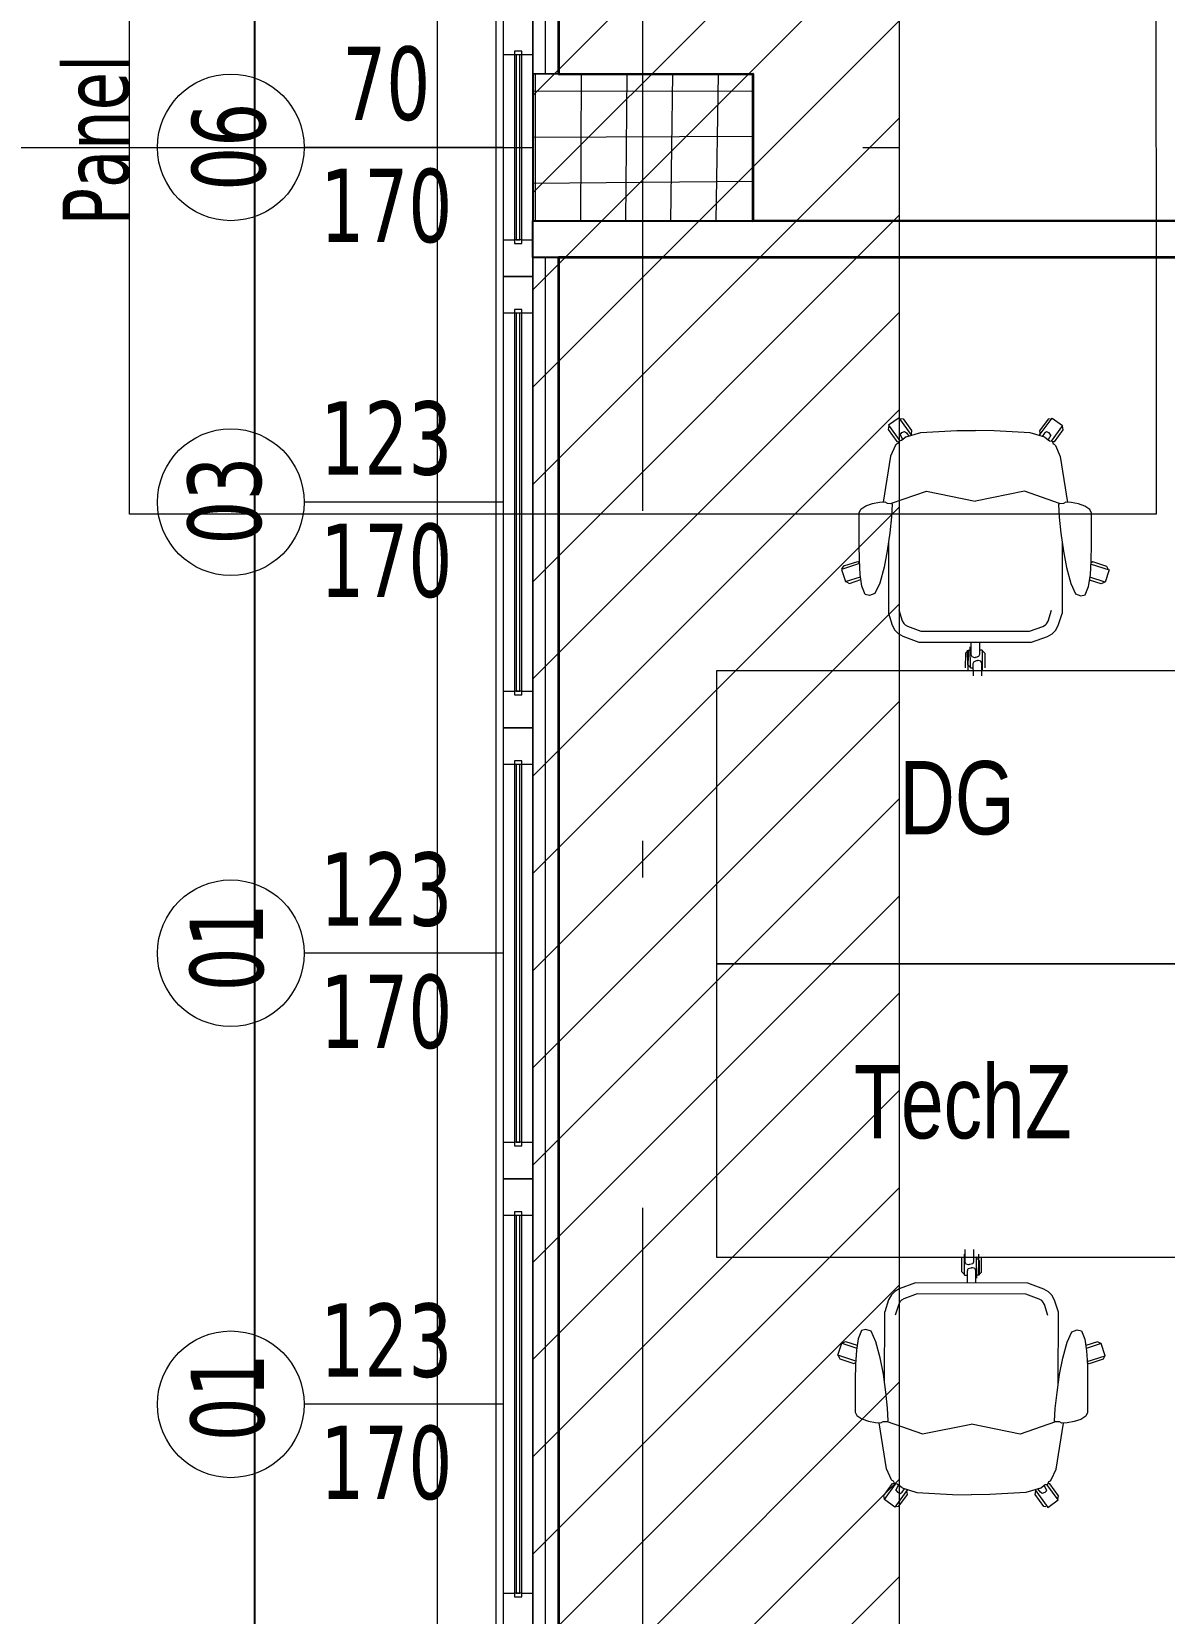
# Model space of a CAD drawing. Extents: x 6529560 to 6558080, y 5579316 to 5588131.
# Drawn here: x 6543515.615 to 6543518.705, y 5579564.848 to 5579569.161 of the extents above; entities that cross this region are included whole.
import ezdxf

# ---------------------------------------------------------------- set-up
doc = ezdxf.new("R2010")
doc.units = 0
doc.header["$MEASUREMENT"] = 0
doc.linetypes.add('ACAD_ISO10W100', pattern=[18, 12, -3, 0, -3])
doc.linetypes.add('GR_SOLID', pattern=[0])
doc.layers.get('0').update_dxf_attribs({"color": 2, "linetype": 'CONTINUOUS', "lineweight": 5})
for name, color, linetype, lineweight in [('arch_droga', 1, 'CONTINUOUS', 25), ('arch_drzwi i okna', 4, 'CONTINUOUS', 15), ('arch_drzwi i okna_znaczniki', 130, 'CONTINUOUS', 9), ('arch_fundamenty na rzucie', 3, 'CONTINUOUS', 15), ('arch_meble', 5, 'GR_SOLID', 13), ('arch_osie', 181, 'CONTINUOUS', 5), ('arch_powierzchnia', 6, 'CONTINUOUS', 35), ('arch_sciany dzialowe cienkie na hali', 52, 'CONTINUOUS', 15), ('arch_sciany wewnetrzne gk', 70, 'CONTINUOUS', 25), ('arch_sciany zewnętrzne', 94, 'CONTINUOUS', 18), ('arch_slupy wypelnienie', 9, 'CONTINUOUS', 13), ('arch_słupy', 8, 'CONTINUOUS', 25), ('arch_wzmocnienie plyty betonowej', 6, 'CONTINUOUS', 15)]:
    doc.layers.add(name, color=color, linetype=linetype, lineweight=lineweight)
doc.styles.get("Standard").update_dxf_attribs({"font": 'arial.ttf', "width": 0.75})
doc.styles.add('TABELKA', font='tahoma.ttf', dxfattribs={"width": 0.8})

# ---------------------------------------------------------------- blocks, each defined once
blk = doc.blocks.new('ZT_z_opisami')
at = {"layer": 'arch_droga', "color": 7, "linetype": 'Continuous'}
blk.add_line((6540838.045308507, 5579505.884075727), (6540838.045563637, 5579467.775354157), dxfattribs=at)

msp = doc.modelspace()

# ---------------------------------------------------------------- hatches: boundary and pattern name
at = {"layer": 'arch_slupy wypelnienie'}
h = msp.add_hatch(dxfattribs=at)
h.set_pattern_fill('ANSI37', color=256, angle=225)
h.set_pattern_definition([(270, (-171.3873263392597, 0), (0.125, 0), []), (0, (-171.3873263392597, 0), (0, 0.125), [])])
h.paths.add_polyline_path([(6543516.982265804, 5579568.645169259), (6543517.582265796, 5579568.645230515), (6543517.582224949, 5579569.045230508), (6543516.982224964, 5579569.045169259)])
at = {"layer": 'arch_wzmocnienie plyty betonowej', "transparency": 33554597}
h = msp.add_hatch(dxfattribs=at)
h.set_pattern_fill('ANSI31', color=256, scale=1.5, style=0)
h.set_pattern_definition([(45, (225.7260103076696, 143.3795363781974), (-0.1325825214724776, 0.1325825214724777), [])])
h.paths.add_polyline_path([(6543624.582240404, 5579602.479571113), (6543625.582257184, 5579602.479571128), (6543625.582240363, 5579608.520169343), (6543516.982245128, 5579608.520169307), (6543516.982247426, 5579518.150203206), (6543625.582236773, 5579518.14520321), (6543625.582240911, 5579522.445972868), (6543624.582240911, 5579522.445972859), (6543624.582239991, 5579519.145249251), (6543517.982245747, 5579519.150202854), (6543517.982245718, 5579607.520169307), (6543624.582240369, 5579607.520170049)])

# ---------------------------------------------------------------- linework, layer by layer
at = {"layer": 'arch_drzwi i okna'}
for p, q in [((6543516.902245144, 5579568.592668866), (6543516.902245144, 5579569.097668784)), ((6543516.952245144, 5579569.097668784), (6543516.932245144, 5579569.097668784)), ((6543516.982245144, 5579568.592668866), (6543516.982245144, 5579569.097668784)), ((6543516.952245144, 5579568.592668866), (6543516.932245144, 5579568.592668866)), ((6543516.902245174, 5579567.362668866), (6543516.902245174, 5579568.392668867)), ((6543516.952245173, 5579568.392668867), (6543516.932245173, 5579568.392668867)), ((6543516.982245172, 5579567.362668866), (6543516.982245172, 5579568.392668867)), ((6543516.952245173, 5579567.362668866), (6543516.932245173, 5579567.362668866)), ((6543516.902245174, 5579566.132668865), (6543516.902245174, 5579567.162668865)), ((6543516.952245173, 5579567.162668865), (6543516.932245173, 5579567.162668865)), ((6543516.982245172, 5579566.132668865), (6543516.982245172, 5579567.162668865)), ((6543516.952245173, 5579566.132668865), (6543516.932245173, 5579566.132668865)), ((6543516.902245174, 5579564.902668866), (6543516.902245174, 5579565.932668867)), ((6543516.952245173, 5579565.932668867), (6543516.932245173, 5579565.932668867)), ((6543516.982245172, 5579564.902668866), (6543516.982245172, 5579565.932668867)), ((6543516.952245173, 5579564.902668866), (6543516.932245173, 5579564.902668866))]:
    msp.add_line(p, q, dxfattribs=at)
for points in [[(6543516.982245144, 5579569.097668784), (6543516.952245144, 5579569.097668784), (6543516.952245144, 5579569.107668786), (6543516.932245144, 5579569.107668786), (6543516.932245144, 5579569.097668784), (6543516.902245144, 5579569.097668784), (6543516.902245144, 5579569.197668785), (6543516.982245144, 5579569.197668785), (6543516.982245144, 5579569.097668784)], [(6543516.902245144, 5579568.592668866), (6543516.932245144, 5579568.592668866), (6543516.932245144, 5579568.582668867), (6543516.952245144, 5579568.582668867), (6543516.952245144, 5579568.592668866), (6543516.982245144, 5579568.592668866), (6543516.982245144, 5579568.492668865), (6543516.902245144, 5579568.492668865), (6543516.902245144, 5579568.592668866)], [(6543516.982245172, 5579568.392668867), (6543516.952245173, 5579568.392668867), (6543516.952245173, 5579568.402668866), (6543516.932245173, 5579568.402668866), (6543516.932245173, 5579568.392668867), (6543516.902245174, 5579568.392668867), (6543516.902245174, 5579568.492668865), (6543516.982245172, 5579568.492668865), (6543516.982245172, 5579568.392668867)], [(6543516.902245174, 5579567.362668866), (6543516.932245173, 5579567.362668866), (6543516.932245173, 5579567.352668866), (6543516.952245173, 5579567.352668866), (6543516.952245173, 5579567.362668866), (6543516.982245172, 5579567.362668866), (6543516.982245172, 5579567.262668867), (6543516.902245174, 5579567.262668867), (6543516.902245174, 5579567.362668866)], [(6543516.982245172, 5579567.162668865), (6543516.952245173, 5579567.162668865), (6543516.952245173, 5579567.172668868), (6543516.932245173, 5579567.172668868), (6543516.932245173, 5579567.162668865), (6543516.902245174, 5579567.162668865), (6543516.902245174, 5579567.262668867), (6543516.982245172, 5579567.262668867), (6543516.982245172, 5579567.162668865)], [(6543516.902245174, 5579566.132668865), (6543516.932245173, 5579566.132668865), (6543516.932245173, 5579566.122668865), (6543516.952245173, 5579566.122668865), (6543516.952245173, 5579566.132668865), (6543516.982245172, 5579566.132668865), (6543516.982245172, 5579566.032668867), (6543516.902245174, 5579566.032668867), (6543516.902245174, 5579566.132668865)], [(6543516.982245172, 5579565.932668867), (6543516.952245173, 5579565.932668867), (6543516.952245173, 5579565.942668865), (6543516.932245173, 5579565.942668865), (6543516.932245173, 5579565.932668867), (6543516.902245174, 5579565.932668867), (6543516.902245174, 5579566.032668867), (6543516.982245172, 5579566.032668867), (6543516.982245172, 5579565.932668867)], [(6543516.902245174, 5579564.902668866), (6543516.932245173, 5579564.902668866), (6543516.932245173, 5579564.892668864), (6543516.952245173, 5579564.892668864), (6543516.952245173, 5579564.902668866), (6543516.982245172, 5579564.902668866), (6543516.982245172, 5579564.802668867), (6543516.902245174, 5579564.802668867), (6543516.902245174, 5579564.902668866)]]:
    msp.add_lwpolyline(points, dxfattribs=at)
for points in [[(6543516.932245144, 5579569.107668786), (6543516.932245144, 5579568.582668867), (6543516.952245144, 5579568.582668867), (6543516.952245144, 5579569.107668786)], [(6543516.937245144, 5579569.097668784), (6543516.937245144, 5579568.592668866), (6543516.947245143, 5579568.592668866), (6543516.947245143, 5579569.097668784)], [(6543516.932245173, 5579568.402668866), (6543516.932245173, 5579567.352668866), (6543516.952245173, 5579567.352668866), (6543516.952245173, 5579568.402668866)], [(6543516.937245174, 5579568.392668867), (6543516.937245174, 5579567.362668866), (6543516.947245173, 5579567.362668866), (6543516.947245173, 5579568.392668867)], [(6543516.932245173, 5579567.172668868), (6543516.932245173, 5579566.122668865), (6543516.952245173, 5579566.122668865), (6543516.952245173, 5579567.172668868)], [(6543516.937245174, 5579567.162668865), (6543516.937245174, 5579566.132668865), (6543516.947245173, 5579566.132668865), (6543516.947245173, 5579567.162668865)], [(6543516.932245173, 5579565.942668865), (6543516.932245173, 5579564.892668864), (6543516.952245173, 5579564.892668864), (6543516.952245173, 5579565.942668865)], [(6543516.937245174, 5579565.932668867), (6543516.937245174, 5579564.902668866), (6543516.947245173, 5579564.902668866), (6543516.947245173, 5579565.932668867)]]:
    msp.add_lwpolyline(points, close=True, dxfattribs=at)
at = {"layer": 'arch_drzwi i okna_znaczniki'}
for p, q in [((6543516.902245144, 5579568.845168883), (6543516.358525875, 5579568.845168883)), ((6543516.90224519, 5579567.877668865), (6543516.358525923, 5579567.877668865)), ((6543516.90224519, 5579566.647668867), (6543516.358525923, 5579566.647668867)), ((6543516.90224519, 5579565.417668865), (6543516.358525923, 5579565.417668865))]:
    msp.add_line(p, q, dxfattribs=at)
for centre in [(6543516.158525876, 5579568.845168883, 13.91643789723939), (6543516.158525923, 5579567.877668865, 6.540478490161821), (6543516.158525923, 5579566.647668867, 6.540478490161814), (6543516.158525923, 5579565.417668865, 6.540478490161805)]:
    msp.add_circle(centre, 0.2, dxfattribs=at)
at = {"layer": 'arch_fundamenty na rzucie', "extrusion": (-8.031561e-10, 4.9482356e-09, 1)}
msp.add_lwpolyline([(6543518.682347472, 5579567.845342811), (6543515.882347487, 5579567.845056955), (6543515.882143307, 5579569.845056949), (6543518.682143287, 5579569.845342806)], close=True, dxfattribs=at)
at = {"layer": 'arch_meble'}
for p, q in [((6543517.981352786, 5579568.107777197), (6543517.95299598, 5579568.08725789)), ((6543518.016021225, 5579568.059886716), (6543517.981352786, 5579568.107777197)), ((6543517.986589246, 5579568.106059871), (6543517.992268111, 5579568.105147654)), ((6543517.992268111, 5579568.105147654), (6543518.015715623, 5579568.07271722)), ((6543518.363885013, 5579568.059264121), (6543518.398724654, 5579568.107030199)), ((6543518.387799988, 5579568.104439744), (6543518.364236541, 5579568.07209345)), ((6543518.393482083, 5579568.105331627), (6543518.387799988, 5579568.104439744)), ((6543518.398724654, 5579568.107030199), (6543518.427007831, 5579568.086409519)), ((6543517.953478699, 5579568.086591052), (6543517.951765523, 5579568.07583006)), ((6543517.951765523, 5579568.07583006), (6543517.975217599, 5579568.043427993)), ((6543517.95299598, 5579568.08725789), (6543517.983706664, 5579568.044833409)), ((6543517.984129453, 5579568.061212094), (6543517.989020316, 5579568.067273359)), ((6543517.984129453, 5579568.061212094), (6543517.991401511, 5579568.04808366)), ((6543518.001149103, 5579568.055401616), (6543517.988007648, 5579568.045535734)), ((6543517.989020316, 5579568.067273359), (6543517.99627536, 5579568.070080382)), ((6543517.99627536, 5579568.070080382), (6543518.001489131, 5579568.06659104)), ((6543518.001149103, 5579568.055401616), (6543518.041100781, 5579568.067450147)), ((6543518.001489131, 5579568.06659104), (6543518.0080675, 5579568.05750009)), ((6543518.015715623, 5579568.07271722), (6543518.014082499, 5579568.062564845)), ((6543518.041100781, 5579568.067450147), (6543518.139110517, 5579568.072734748)), ((6543518.139110517, 5579568.072734748), (6543518.189977231, 5579568.073047005)), ((6543518.240842498, 5579568.072552673), (6543518.189977231, 5579568.073047005)), ((6543518.338832691, 5579568.066917277), (6543518.240842498, 5579568.072552673)), ((6543518.378740985, 5579568.054725815), (6543518.338832691, 5579568.066917277)), ((6543518.364236541, 5579568.07209345), (6543518.365833314, 5579568.061935295)), ((6543518.378441014, 5579568.065916385), (6543518.371830145, 5579568.05684904)), ((6543518.383667239, 5579568.069387041), (6543518.378441014, 5579568.065916385)), ((6543518.378740985, 5579568.054725815), (6543518.39184704, 5579568.044812957)), ((6543518.390912192, 5579568.066554067), (6543518.383667239, 5579568.069387041)), ((6543518.395781325, 5579568.060475334), (6543518.388462319, 5579568.047373014)), ((6543518.395781325, 5579568.060475334), (6543518.390912192, 5579568.066554067)), ((6543518.427007831, 5579568.086409519), (6543518.396145485, 5579568.044095241)), ((6543518.428197373, 5579568.074977358), (6543518.404629463, 5579568.042659446)), ((6543518.426522727, 5579568.085744414), (6543518.428197373, 5579568.074977358)), ((6543517.971938736, 5579568.032893831), (6543517.958445638, 5579568.003247897)), ((6543517.973957623, 5579568.034984778), (6543517.971938736, 5579568.032893831)), ((6543517.975684999, 5579568.036387136), (6543517.973957623, 5579568.034984778)), ((6543517.975217599, 5579568.043427993), (6543517.980402832, 5579568.042601323)), ((6543517.978006536, 5579568.037242985), (6543517.975684999, 5579568.036387136)), ((6543517.981219403, 5579568.044427255), (6543517.978006536, 5579568.037242985)), ((6543517.988007648, 5579568.045535734), (6543517.981219403, 5579568.044427255)), ((6543518.39184704, 5579568.044812957), (6543518.398631274, 5579568.043680185)), ((6543518.398631274, 5579568.043680185), (6543518.401818404, 5579568.03648446)), ((6543518.404629463, 5579568.042659446), (6543518.399441304, 5579568.041851342)), ((6543518.401818404, 5579568.03648446), (6543518.404136864, 5579568.035620309)), ((6543518.404136864, 5579568.035620309), (6543518.405859209, 5579568.034211775)), ((6543518.405859209, 5579568.034211775), (6543518.407870599, 5579568.032113617)), ((6543518.407870599, 5579568.032113617), (6543518.421257491, 5579568.002419572)), ((6543517.958445638, 5579568.003247897), (6543517.938139002, 5579567.878070548)), ((6543518.421257491, 5579568.002419572), (6543518.441115923, 5579567.877170338)), ((6543517.960284702, 5579567.874639186), (6543518.056095092, 5579567.907802855)), ((6543518.056095092, 5579567.907802855), (6543518.189026507, 5579567.880444862)), ((6543518.323267015, 5579567.907324681), (6543518.190238524, 5579567.880442692)), ((6543518.418958082, 5579567.873818269), (6543518.323267015, 5579567.907324681)), ((6543517.87259396, 5579567.762190863), (6543517.872879132, 5579567.8488906)), ((6543517.872879132, 5579567.8488906), (6543517.87745667, 5579567.858682436)), ((6543517.87745667, 5579567.858682436), (6543517.891112863, 5579567.86770802)), ((6543517.891112863, 5579567.86770802), (6543517.908813827, 5579567.873806357)), ((6543517.908813827, 5579567.873806357), (6543517.927980425, 5579567.877462063)), ((6543517.927980425, 5579567.877462063), (6543517.942732048, 5579567.878345665)), ((6543517.942732048, 5579567.878345665), (6543517.949235656, 5579567.874764014)), ((6543517.949235656, 5579567.874764014), (6543517.958964687, 5579567.8742066)), ((6543517.960649735, 5579567.837913481), (6543517.956031149, 5579567.794011621)), ((6543517.958964687, 5579567.8742066), (6543517.960284702, 5579567.874639186)), ((6543517.960284702, 5579567.874639186), (6543517.962571606, 5579567.87248014)), ((6543517.962571606, 5579567.87248014), (6543517.960649735, 5579567.837913481)), ((6543518.418958082, 5579567.873818269), (6543518.416663463, 5579567.871667422)), ((6543518.416663463, 5579567.871667422), (6543518.418461591, 5579567.837094105)), ((6543518.418461591, 5579567.837094105), (6543518.422923, 5579567.793175995)), ((6543518.42027654, 5579567.873380959), (6543518.418958082, 5579567.873818269)), ((6543518.430007503, 5579567.873903545), (6543518.42027654, 5579567.873380959)), ((6543518.436523891, 5579567.877461893), (6543518.430007503, 5579567.873903545)), ((6543518.451272257, 5579567.876525494), (6543518.436523891, 5579567.877461893)), ((6543518.470425645, 5579567.872801203), (6543518.451272257, 5579567.876525494)), ((6543518.488104669, 5579567.866639544), (6543518.470425645, 5579567.872801203)), ((6543518.501728467, 5579567.857565136), (6543518.488104669, 5579567.866639544)), ((6543518.506270926, 5579567.847756979), (6543518.501728467, 5579567.857565136)), ((6543518.506245752, 5579567.761056775), (6543518.506270926, 5579567.847756979)), ((6543517.956031149, 5579567.794011621), (6543517.949023918, 5579567.745284024)), ((6543518.422923, 5579567.793175995), (6543518.429755765, 5579567.744423627)), ((6543517.873186856, 5579567.71910968), (6543517.87259396, 5579567.762190863)), ((6543517.952497155, 5579567.769436575), (6543517.952149567, 5579567.575227945)), ((6543518.426369005, 5579567.768588455), (6543518.426021416, 5579567.574379827)), ((6543518.505498649, 5579567.717977989), (6543518.506245752, 5579567.761056775)), ((6543517.873690766, 5579567.710118753), (6543517.8245222, 5579567.694236707)), ((6543517.830389344, 5579567.703806234), (6543517.868461452, 5579567.716098128)), ((6543517.868461452, 5579567.716098128), (6543517.873508883, 5579567.713514953)), ((6543517.875417502, 5579567.680355577), (6543517.873186856, 5579567.71910968)), ((6543517.949023918, 5579567.745284024), (6543517.940524115, 5579567.70070911)), ((6543518.429755765, 5579567.744423627), (6543518.438095956, 5579567.699818572)), ((6543518.503129297, 5579567.679232119), (6543518.505498649, 5579567.717977989)), ((6543518.50496256, 5579567.708988924), (6543518.554073959, 5579567.69293098)), ((6543518.510213243, 5579567.714949543), (6543518.505156599, 5579567.712384451)), ((6543518.548241108, 5579567.702521448), (6543518.510213243, 5579567.714949543)), ((6543517.8245222, 5579567.694236707), (6543517.835272616, 5579567.660927371)), ((6543517.82568389, 5579567.694611947), (6543517.830389344, 5579567.703806234)), ((6543517.835272616, 5579567.660927371), (6543517.876353913, 5579567.674192604)), ((6543517.845764236, 5579567.65622858), (6543517.877524967, 5579567.666485324)), ((6543517.880211051, 5579567.648806907), (6543517.875417502, 5579567.680355577)), ((6543517.940524115, 5579567.70070911), (6543517.928595388, 5579567.656740334)), ((6543518.438095956, 5579567.699818572), (6543518.449867221, 5579567.655807379)), ((6543518.49822285, 5579567.647700811), (6543518.503129297, 5579567.679232119)), ((6543518.53269601, 5579567.654999133), (6543518.500972196, 5579567.665369501)), ((6543518.543204383, 5579567.659660339), (6543518.502170832, 5579567.673072538)), ((6543518.554073959, 5579567.69293098), (6543518.543204383, 5579567.659660339)), ((6543518.552913621, 5579567.693310375), (6543518.548241108, 5579567.702521448)), ((6543517.836066651, 5579567.661183768), (6543517.845764236, 5579567.65622858)), ((6543517.889200797, 5579567.626300753), (6543517.880211051, 5579567.648806907)), ((6543517.901105351, 5579567.623239439), (6543517.889200797, 5579567.626300753)), ((6543517.915594957, 5579567.628583521), (6543517.901105351, 5579567.623239439)), ((6543517.928595388, 5579567.656740334), (6543517.915594957, 5579567.628583521)), ((6543518.449867221, 5579567.655807379), (6543518.462766781, 5579567.627604212)), ((6543518.462766781, 5579567.627604212), (6543518.477237164, 5579567.622208299)), ((6543518.477237164, 5579567.622208299), (6543518.489152601, 5579567.625226981)), ((6543518.489152601, 5579567.625226981), (6543518.49822285, 5579567.647700811)), ((6543518.542411269, 5579567.659919575), (6543518.53269601, 5579567.654999133)), ((6543517.980678449, 5579567.584234998), (6543517.99018257, 5579567.554131704)), ((6543518.387913143, 5579567.55341986), (6543518.397524958, 5579567.583488938)), ((6543517.952149567, 5579567.575227945), (6543517.962580466, 5579567.542189181)), ((6543517.962580466, 5579567.542189181), (6543517.970166265, 5579567.528655566)), ((6543517.99018257, 5579567.554131704), (6543517.994256095, 5579567.546864239)), ((6543517.994256095, 5579567.546864239), (6543517.997616945, 5579567.543491338)), ((6543517.997616945, 5579567.543491338), (6543518.004473843, 5579567.539596861)), ((6543518.004473843, 5579567.539596861), (6543518.040881223, 5579567.526045912)), ((6543518.337114281, 5579567.525515724), (6543518.373569935, 5579567.538936266)), ((6543518.373569935, 5579567.538936266), (6543518.380440728, 5579567.542806172)), ((6543518.380440728, 5579567.542806172), (6543518.38381363, 5579567.546167022)), ((6543518.38381363, 5579567.546167022), (6543518.387913143, 5579567.55341986)), ((6543518.407838128, 5579567.527872236), (6543518.415472322, 5579567.541378612)), ((6543518.415472322, 5579567.541378612), (6543518.426021416, 5579567.574379827)), ((6543517.970166265, 5579567.528655566), (6543517.979299886, 5579567.519489192)), ((6543517.979299886, 5579567.519489192), (6543517.991787227, 5579567.512396825)), ((6543517.991787227, 5579567.512396825), (6543518.035468253, 5579567.496138598)), ((6543518.035468253, 5579567.496138598), (6543518.342420163, 5579567.495589227)), ((6543518.040881223, 5579567.526045912), (6543518.337114281, 5579567.525515724)), ((6543518.177338203, 5579567.495884685), (6543518.177278373, 5579567.462454696)), ((6543518.200550212, 5579567.495843141), (6543518.20049038, 5579567.462413153)), ((6543518.342420163, 5579567.495589227), (6543518.386159104, 5579567.51169099)), ((6543518.386159104, 5579567.51169099), (6543518.398671753, 5579567.518738616)), ((6543518.398671753, 5579567.518738616), (6543518.407838128, 5579567.527872236)), ((6543518.162144373, 5579567.465831792), (6543518.162072782, 5579567.425831807)), ((6543518.169457436, 5579567.473118725), (6543518.162144373, 5579567.465831792)), ((6543518.168779501, 5579567.434254655), (6543518.168359262, 5579567.474252496)), ((6543518.169459584, 5579567.474318724), (6543518.169357513, 5579567.417288744)), ((6543518.169459584, 5579567.474318724), (6543518.17729958, 5579567.474304694)), ((6543518.176168409, 5579567.425831807), (6543518.175569252, 5579567.482858731)), ((6543518.177278373, 5579567.462454696), (6543518.179447829, 5579567.456560797)), ((6543518.179447829, 5579567.456560797), (6543518.186964282, 5579567.45456734)), ((6543518.186964282, 5579567.45456734), (6543518.18887029, 5579567.454563927)), ((6543518.190776297, 5579567.454560516), (6543518.18887029, 5579567.454563927)), ((6543518.198299839, 5579567.456527057), (6543518.190776297, 5579567.454560516)), ((6543518.20049038, 5579567.462413153), (6543518.198299839, 5579567.456527057)), ((6543518.208351585, 5579567.474249118), (6543518.200511589, 5579567.474263149)), ((6543518.208351585, 5579567.474249118), (6543518.208249516, 5579567.417219136)), ((6543518.208349438, 5579567.473049118), (6543518.215636371, 5579567.465736054)), ((6543518.215636371, 5579567.465736054), (6543518.21556478, 5579567.425736069)), ((6543518.1761558, 5579567.427031743), (6543518.168779501, 5579567.434254655)), ((6543518.176168409, 5579567.425831807), (6543518.184007985, 5579567.425914174)), ((6543518.18388349, 5579567.437763536), (6543518.186001492, 5579567.44367612)), ((6543518.184234703, 5579567.404335339), (6543518.18388349, 5579567.437763536)), ((6543518.186001492, 5579567.44367612), (6543518.193500284, 5579567.445735018)), ((6543518.193500284, 5579567.445735018), (6543518.195406189, 5579567.445755042)), ((6543518.197312095, 5579567.445775067), (6543518.195406189, 5579567.445755042)), ((6543518.20485249, 5579567.44387418), (6543518.197312095, 5579567.445775067)), ((6543518.207094252, 5579567.4380074), (6543518.20485249, 5579567.44387418)), ((6543518.207445467, 5579567.404579202), (6543518.207094252, 5579567.4380074)), ((6543518.152606318, 5579565.778597999), (6543518.152677909, 5579565.818597984)), ((6543518.159891103, 5579565.770084936), (6543518.159993173, 5579565.827114917)), ((6543518.16079722, 5579565.83975485), (6543518.161148435, 5579565.806326654)), ((6543518.184007985, 5579565.839998715), (6543518.1843592, 5579565.806570518)), ((6543518.19207428, 5579565.818502246), (6543518.184234703, 5579565.818419879)), ((6543518.19207428, 5579565.818502246), (6543518.192673436, 5579565.761475322)), ((6543518.192086887, 5579565.817302311), (6543518.199463187, 5579565.810079397)), ((6543518.198783106, 5579565.770015328), (6543518.198885175, 5579565.827045309)), ((6543518.199463187, 5579565.810079397), (6543518.199883426, 5579565.770081557)), ((6543518.206098316, 5579565.778502261), (6543518.206169906, 5579565.818502246)), ((6543518.15989325, 5579565.771284936), (6543518.152606318, 5579565.778597999)), ((6543518.159891103, 5579565.770084936), (6543518.1677311, 5579565.770070904)), ((6543518.161148435, 5579565.806326654), (6543518.163390197, 5579565.800459874)), ((6543518.163390197, 5579565.800459874), (6543518.170930594, 5579565.798558986)), ((6543518.167692477, 5579565.748490913), (6543518.167752308, 5579565.781920901)), ((6543518.167752308, 5579565.781920901), (6543518.169942849, 5579565.787806996)), ((6543518.169942849, 5579565.787806996), (6543518.17746639, 5579565.789773537)), ((6543518.170930594, 5579565.798558986), (6543518.1728365, 5579565.798579011)), ((6543518.174742404, 5579565.798599036), (6543518.1728365, 5579565.798579011)), ((6543518.182241196, 5579565.800657933), (6543518.174742404, 5579565.798599036)), ((6543518.17746639, 5579565.789773537), (6543518.179372398, 5579565.789770125)), ((6543518.181278406, 5579565.789766713), (6543518.179372398, 5579565.789770125)), ((6543518.18879486, 5579565.787773256), (6543518.181278406, 5579565.789766713)), ((6543518.1843592, 5579565.806570518), (6543518.182241196, 5579565.800657933)), ((6543518.190964317, 5579565.781879357), (6543518.18879486, 5579565.787773256)), ((6543518.190904485, 5579565.748449368), (6543518.190964317, 5579565.781879357)), ((6543518.198783106, 5579565.770015328), (6543518.190943108, 5579565.77002936)), ((6543518.198785253, 5579565.771215328), (6543518.206098316, 5579565.778502261)), ((6543517.969570935, 5579565.725595436), (6543517.96040456, 5579565.716461817)), ((6543517.982083584, 5579565.732643064), (6543517.969570935, 5579565.725595436)), ((6543518.025822527, 5579565.748744825), (6543517.982083584, 5579565.732643064)), ((6543518.332774434, 5579565.748195455), (6543518.025822527, 5579565.748744825)), ((6543518.376455461, 5579565.731937229), (6543518.332774434, 5579565.748195455)), ((6543518.388942803, 5579565.724844861), (6543518.376455461, 5579565.731937229)), ((6543518.398076423, 5579565.715678487), (6543518.388942803, 5579565.724844861)), ((6543517.952770367, 5579565.702955441), (6543517.942221272, 5579565.669954227)), ((6543517.96040456, 5579565.716461817), (6543517.952770367, 5579565.702955441)), ((6543517.980329546, 5579565.690914193), (6543517.97071773, 5579565.660845114)), ((6543517.984429059, 5579565.698167031), (6543517.980329546, 5579565.690914193)), ((6543517.98780196, 5579565.701527881), (6543517.984429059, 5579565.698167031)), ((6543517.994672754, 5579565.705397787), (6543517.98780196, 5579565.701527881)), ((6543518.031128408, 5579565.718818328), (6543517.994672754, 5579565.705397787)), ((6543518.327361465, 5579565.718288141), (6543518.031128408, 5579565.718818328)), ((6543518.363768846, 5579565.704737192), (6543518.327361465, 5579565.718288141)), ((6543518.370625744, 5579565.700842715), (6543518.363768846, 5579565.704737192)), ((6543518.373986594, 5579565.697469814), (6543518.370625744, 5579565.700842715)), ((6543518.378060119, 5579565.69020235), (6543518.373986594, 5579565.697469814)), ((6543518.38756424, 5579565.660099055), (6543518.378060119, 5579565.69020235)), ((6543518.405662223, 5579565.702144872), (6543518.398076423, 5579565.715678487)), ((6543518.416093121, 5579565.669106108), (6543518.405662223, 5579565.702144872)), ((6543517.941873683, 5579565.475745597), (6543517.942221272, 5579565.669954227)), ((6543518.415745534, 5579565.474897477), (6543518.416093121, 5579565.669106108)), ((6543517.870019838, 5579565.596633242), (6543517.865113392, 5579565.565101934)), ((6543517.879090087, 5579565.619107072), (6543517.870019838, 5579565.596633242)), ((6543517.891005524, 5579565.622125755), (6543517.879090087, 5579565.619107072)), ((6543517.905475908, 5579565.616729841), (6543517.891005524, 5579565.622125755)), ((6543517.918375467, 5579565.588526674), (6543517.905475908, 5579565.616729841)), ((6543518.439647301, 5579565.58759372), (6543518.452647731, 5579565.615750533)), ((6543518.452647731, 5579565.615750533), (6543518.467137338, 5579565.621094614)), ((6543518.467137338, 5579565.621094614), (6543518.479041892, 5579565.6180333)), ((6543518.479041892, 5579565.6180333), (6543518.488031637, 5579565.595527147)), ((6543518.488031637, 5579565.595527147), (6543518.492825187, 5579565.563978476)), ((6543517.814168729, 5579565.551403073), (6543517.825038307, 5579565.584673714)), ((6543517.863280128, 5579565.535345129), (6543517.814168729, 5579565.551403073)), ((6543517.815329067, 5579565.551023677), (6543517.82000158, 5579565.541812606)), ((6543517.825038307, 5579565.584673714), (6543517.866071856, 5579565.571261514)), ((6543517.82583142, 5579565.584414478), (6543517.835546678, 5579565.58933492)), ((6543517.835546678, 5579565.58933492), (6543517.867270492, 5579565.578964552)), ((6543517.865113392, 5579565.565101934), (6543517.862744039, 5579565.526356064)), ((6543517.930146732, 5579565.544515481), (6543517.918375467, 5579565.588526674)), ((6543518.427718574, 5579565.543624943), (6543518.439647301, 5579565.58759372)), ((6543518.522478453, 5579565.588105473), (6543518.490717721, 5579565.577848728)), ((6543518.532970073, 5579565.583406682), (6543518.491888776, 5579565.570141449)), ((6543518.492825187, 5579565.563978476), (6543518.495055833, 5579565.525224373)), ((6543518.494551922, 5579565.534215301), (6543518.543720487, 5579565.550097347)), ((6543518.532176037, 5579565.583150286), (6543518.522478453, 5579565.588105473)), ((6543518.543720487, 5579565.550097347), (6543518.532970073, 5579565.583406682)), ((6543518.542558798, 5579565.549722105), (6543518.537853344, 5579565.54052782)), ((6543517.82000158, 5579565.541812606), (6543517.858029446, 5579565.529384509)), ((6543517.858029446, 5579565.529384509), (6543517.86308609, 5579565.531949602)), ((6543517.862744039, 5579565.526356064), (6543517.861996936, 5579565.483277277)), ((6543517.938486924, 5579565.499910426), (6543517.930146732, 5579565.544515481)), ((6543518.41921877, 5579565.499050029), (6543518.427718574, 5579565.543624943)), ((6543518.499781235, 5579565.528235925), (6543518.494733806, 5579565.5308191)), ((6543518.495055833, 5579565.525224373), (6543518.495648728, 5579565.482143189)), ((6543518.537853344, 5579565.54052782), (6543518.499781235, 5579565.528235925)), ((6543517.861996936, 5579565.483277277), (6543517.861971763, 5579565.396577075)), ((6543517.945319688, 5579565.451158059), (6543517.938486924, 5579565.499910426)), ((6543518.412211539, 5579565.450322432), (6543518.41921877, 5579565.499050029)), ((6543518.495648728, 5579565.482143189), (6543518.495363557, 5579565.395443453)), ((6543517.949781097, 5579565.407239948), (6543517.945319688, 5579565.451158059)), ((6543518.407592953, 5579565.406420573), (6543518.412211539, 5579565.450322432)), ((6543517.861971763, 5579565.396577075), (6543517.866514222, 5579565.386768917)), ((6543517.866514222, 5579565.386768917), (6543517.880138019, 5579565.377694508)), ((6543517.880138019, 5579565.377694508), (6543517.897817042, 5579565.37153285)), ((6543517.951579225, 5579565.37266663), (6543517.949781097, 5579565.407239948)), ((6543518.405671082, 5579565.371853914), (6543518.407592953, 5579565.406420573)), ((6543518.490786019, 5579565.385651617), (6543518.477129826, 5579565.376626034)), ((6543518.495363557, 5579565.395443453), (6543518.490786019, 5579565.385651617)), ((6543517.897817042, 5579565.37153285), (6543517.916970432, 5579565.367808559)), ((6543517.916970432, 5579565.367808559), (6543517.931718797, 5579565.36687216)), ((6543517.946985197, 5579565.24191448), (6543517.927126766, 5579565.367163715)), ((6543517.931718797, 5579565.36687216), (6543517.938235185, 5579565.370430508)), ((6543517.938235185, 5579565.370430508), (6543517.947966148, 5579565.370953095)), ((6543517.947966148, 5579565.370953095), (6543517.949284606, 5579565.370515784)), ((6543517.949284606, 5579565.370515784), (6543517.951579225, 5579565.37266663)), ((6543517.949284606, 5579565.370515784), (6543518.044975672, 5579565.337009373)), ((6543518.044975672, 5579565.337009373), (6543518.178004165, 5579565.363891361)), ((6543518.312147596, 5579565.336531198), (6543518.179216181, 5579565.36388919)), ((6543518.407957987, 5579565.369694867), (6543518.312147596, 5579565.336531198)), ((6543518.407957987, 5579565.369694867), (6543518.405671082, 5579565.371853914)), ((6543518.409278001, 5579565.370127453), (6543518.407957987, 5579565.369694867)), ((6543518.419007032, 5579565.36957004), (6543518.409278001, 5579565.370127453)), ((6543518.40979705, 5579565.241086157), (6543518.430103686, 5579565.366263506)), ((6543518.42551064, 5579565.365988388), (6543518.419007032, 5579565.36957004)), ((6543518.440262264, 5579565.36687199), (6543518.42551064, 5579565.365988388)), ((6543518.459428862, 5579565.370527697), (6543518.440262264, 5579565.36687199)), ((6543518.477129826, 5579565.376626034), (6543518.459428862, 5579565.370527697)), ((6543517.960372089, 5579565.212220437), (6543517.946985197, 5579565.24191448)), ((6543517.962383479, 5579565.210122277), (6543517.960372089, 5579565.212220437)), ((6543517.964105824, 5579565.208713744), (6543517.962383479, 5579565.210122277)), ((6543517.966424284, 5579565.207849594), (6543517.964105824, 5579565.208713744)), ((6543517.969611415, 5579565.200653868), (6543517.966424284, 5579565.207849594)), ((6543518.387023284, 5579565.199906798), (6543518.390236151, 5579565.207091069)), ((6543518.390236151, 5579565.207091069), (6543518.39255769, 5579565.207946916)), ((6543518.39255769, 5579565.207946916), (6543518.394285066, 5579565.209349275)), ((6543518.394285066, 5579565.209349275), (6543518.396303952, 5579565.211440222)), ((6543518.396303952, 5579565.211440222), (6543518.40979705, 5579565.241086157)), ((6543517.940045315, 5579565.169356694), (6543517.963613225, 5579565.201674606)), ((6543517.941719961, 5579565.158589639), (6543517.940045315, 5579565.169356694)), ((6543517.941234859, 5579565.157924533), (6543517.972097205, 5579565.200238813)), ((6543517.963613225, 5579565.201674606), (6543517.968801384, 5579565.202482712)), ((6543518.004357675, 5579565.185069932), (6543517.969518034, 5579565.137303855)), ((6543517.976395648, 5579565.199521097), (6543517.969611415, 5579565.200653868)), ((6543517.972461365, 5579565.183858719), (6543517.979780368, 5579565.196961039)), ((6543517.972461365, 5579565.183858719), (6543517.977330497, 5579565.177779986)), ((6543517.989501703, 5579565.189608238), (6543517.976395648, 5579565.199521097)), ((6543517.977330497, 5579565.177779986), (6543517.984575449, 5579565.174947012)), ((6543517.980442701, 5579565.139894308), (6543518.004006148, 5579565.172240603)), ((6543517.984575449, 5579565.174947012), (6543517.989801675, 5579565.178417668)), ((6543517.989501703, 5579565.189608238), (6543518.029409997, 5579565.177416777)), ((6543517.989801675, 5579565.178417668), (6543517.996412544, 5579565.187485013)), ((6543518.004006148, 5579565.172240603), (6543518.002409374, 5579565.182398758)), ((6543518.029409997, 5579565.177416777), (6543518.127400191, 5579565.171781381)), ((6543518.127400191, 5579565.171781381), (6543518.178265458, 5579565.171287048)), ((6543518.229132171, 5579565.171599305), (6543518.178265458, 5579565.171287048)), ((6543518.327141907, 5579565.176883906), (6543518.229132171, 5579565.171599305)), ((6543518.367093586, 5579565.188932437), (6543518.327141907, 5579565.176883906)), ((6543518.352221463, 5579565.184447337), (6543518.386889903, 5579565.136556856)), ((6543518.352527066, 5579565.171616833), (6543518.354160189, 5579565.181769208)), ((6543518.375974577, 5579565.139186399), (6543518.352527066, 5579565.171616833)), ((6543518.366753559, 5579565.177743013), (6543518.360175188, 5579565.186833963)), ((6543518.371967329, 5579565.174253672), (6543518.366753559, 5579565.177743013)), ((6543518.367093586, 5579565.188932437), (6543518.38023504, 5579565.198798319)), ((6543518.379222373, 5579565.177060694), (6543518.371967329, 5579565.174253672)), ((6543518.384113234, 5579565.183121959), (6543518.376841177, 5579565.196250392)), ((6543518.384113234, 5579565.183121959), (6543518.379222373, 5579565.177060694)), ((6543518.38023504, 5579565.198798319), (6543518.387023284, 5579565.199906798)), ((6543518.415246708, 5579565.157076164), (6543518.384536025, 5579565.199500645)), ((6543518.39302509, 5579565.200906059), (6543518.387839857, 5579565.20173273)), ((6543518.416477164, 5579565.168503993), (6543518.39302509, 5579565.200906059)), ((6543518.41476399, 5579565.157743002), (6543518.416477164, 5579565.168503993)), ((6543517.969518034, 5579565.137303855), (6543517.941234859, 5579565.157924533)), ((6543517.974760606, 5579565.139002426), (6543517.980442701, 5579565.139894308)), ((6543518.381653443, 5579565.138274182), (6543518.375974577, 5579565.139186399)), ((6543518.386889903, 5579565.136556856), (6543518.415246708, 5579565.157076164))]:
    msp.add_line(p, q, dxfattribs=at)
for points in [[(6543517.484234704, 5579567.41841988), (6543518.884234704, 5579567.41841988), (6543518.884234704, 5579566.618419879), (6543517.484234704, 5579566.618419879)], [(6543517.484234704, 5579566.618419879), (6543518.884234704, 5579566.618419879), (6543518.884234704, 5579565.818419879), (6543517.484234704, 5579565.818419879)]]:
    msp.add_lwpolyline(points, close=True, dxfattribs=at)
at = {"layer": 'arch_osie', "linetype": 'ACAD_ISO10W100', "ltscale": 0.3, "extrusion": (-4.9483178e-09, -8.026501e-10, 1)}
for points in [[(6543517.282234406, 5579501.853900734), (6543517.282246431, 5579613.565245351)], [(6543507.882245381, 5579568.845169251), (6543522.482245389, 5579568.845169257)]]:
    msp.add_lwpolyline(points, dxfattribs=at)
at = {"layer": 'arch_powierzchnia'}
for points in [[(6543517.052245127, 5579569.04517644), (6543517.582224943, 5579569.04523054), (6543517.582265791, 5579568.645230548), (6543529.381442937, 5579568.645556593), (6543529.381380492, 5579574.170169431), (6543517.052245127, 5579574.170169431)], [(6543517.052245127, 5579563.420176441), (6543517.582224941, 5579563.420230546), (6543517.582255567, 5579563.120230544), (6543529.00644183, 5579563.120237519), (6543529.00648973, 5579563.495153848), (6543529.381599219, 5579563.495164522), (6543529.381404532, 5579568.545231278), (6543517.052245127, 5579568.545231278)]]:
    msp.add_lwpolyline(points, close=True, dxfattribs=at)
at = {"layer": 'arch_sciany dzialowe cienkie na hali'}
for points in [[(6543516.982245172, 5579574.170169426), (6543517.052245127, 5579574.170169426), (6543517.052245127, 5579569.045176407), (6543516.982245172, 5579569.045176407)], [(6543516.982265798, 5579568.545229843), (6543517.052245127, 5579568.545229843), (6543517.052245127, 5579563.420176408), (6543516.982265798, 5579563.420176408)]]:
    msp.add_lwpolyline(points, close=True, dxfattribs=at)
for points in [[(6543517.01719422, 5579569.04517283), (6543517.017194216, 5579574.170169426)], [(6543517.017255462, 5579563.420176408), (6543517.017255462, 5579568.545229843)]]:
    msp.add_lwpolyline(points, dxfattribs=at)
at = {"layer": 'arch_sciany wewnetrzne gk'}
msp.add_lwpolyline([(6543516.982265798, 5579568.645169291), (6543525.997586272, 5579568.645169291), (6543525.997586272, 5579568.545229843), (6543516.982265798, 5579568.545229843)], close=True, dxfattribs=at)
at = {"layer": 'arch_sciany zewnętrzne'}
for points in [[(6543516.882245463, 5579538.982724616), (6543516.722246261, 5579538.982724616), (6543516.722246259, 5579584.317631073), (6543516.882247766, 5579584.317631127)], [(6543516.882245463, 5579540.367669261), (6543516.882247768, 5579584.342631128), (6543516.982103416, 5579584.342631128)]]:
    msp.add_lwpolyline(points, dxfattribs=at)
at = {"layer": 'arch_słupy', "extrusion": (-8.031561e-10, 4.9482356e-09, 1)}
msp.add_lwpolyline([(6543516.982265804, 5579568.645169259), (6543517.582265796, 5579568.645230515), (6543517.582224949, 5579569.045230508), (6543516.982224964, 5579569.045169259), (6543516.982265804, 5579568.645169259)], dxfattribs=at)
at = {"layer": 'arch_wzmocnienie plyty betonowej'}
msp.add_lwpolyline([(6543624.582240404, 5579602.479571113), (6543625.582257184, 5579602.479571128), (6543625.582240363, 5579608.520169343), (6543516.982245128, 5579608.520169307), (6543516.982247426, 5579518.150203206), (6543625.582236773, 5579518.14520321), (6543625.582240911, 5579522.445972868), (6543624.582240911, 5579522.445972859), (6543624.582239991, 5579519.145249251), (6543517.982245747, 5579519.150202854), (6543517.982245718, 5579607.520169307), (6543624.582240369, 5579607.520170049)], close=True, dxfattribs=at)

# ---------------------------------------------------------------- block references
at = {"color": 4, "rotation": 359.9999223416695}
msp.add_blockref('ZT_z_opisami', (2670.614982363535, 86.31203352822922, -1.402158509234803), dxfattribs=at)

# ---------------------------------------------------------------- texts
at = {"layer": 'arch_drzwi i okna_znaczniki', "char_height": 0.2, "attachment_point": 1, "style": 'TABELKA'}
for s, insert in [(' 70\\P170', (6543516.402414962, 5579569.120207176, 14.6044858045516)), ('123\\P170', (6543516.402414931, 5579568.152710404, 7.302244730208168)), ('123\\P170', (6543516.402414931, 5579566.922710402, 7.302244730208168)), ('123\\P170', (6543516.402414931, 5579565.692710404, 7.302244730208168))]:
    msp.add_mtext_dynamic_manual_height_columns(s, width=2.624355469830334, gutter_width=1.82756919413805, heights=[0], dxfattribs=dict(at, insert=insert))
at = {"layer": 'arch_drzwi i okna_znaczniki', "attachment_point": 1, "rotation": 90, "style": 'TABELKA'}
for s, insert, char_height, width in [('Panel', (6543515.699573184, 5579568.631911542, 6.046044960549407), 0.18, 1.221098900301058), ('06', (6543516.052214961, 5579568.726636485, -1.139347920303134), 0.2, 0.354261597984987), ('03', (6543516.040632052, 5579567.761915162, -7.655307349011825), 0.2, 0.354261597984987), ('01', (6543516.046548533, 5579566.543759084, -7.64530734901182), 0.2, 0.354261597984987), ('01', (6543516.048724915, 5579565.316768861, -7.665307349011812), 0.2, 0.354261597984987)]:
    msp.add_mtext(s, dxfattribs=dict(at, insert=insert, char_height=char_height, width=width))
at = {"layer": 'arch_meble', "char_height": 2.5, "width": 1.849754395819161, "attachment_point": 1}
for s, insert in [('{\\H0.08x;DG}', (6543517.982273417, 5579567.171777374)), ('{\\H0.08x;TechZ}', (6543517.858448615, 5579566.342768855))]:
    msp.add_mtext(s, dxfattribs=dict(at, insert=insert))

doc.saveas('drawing.dxf')
